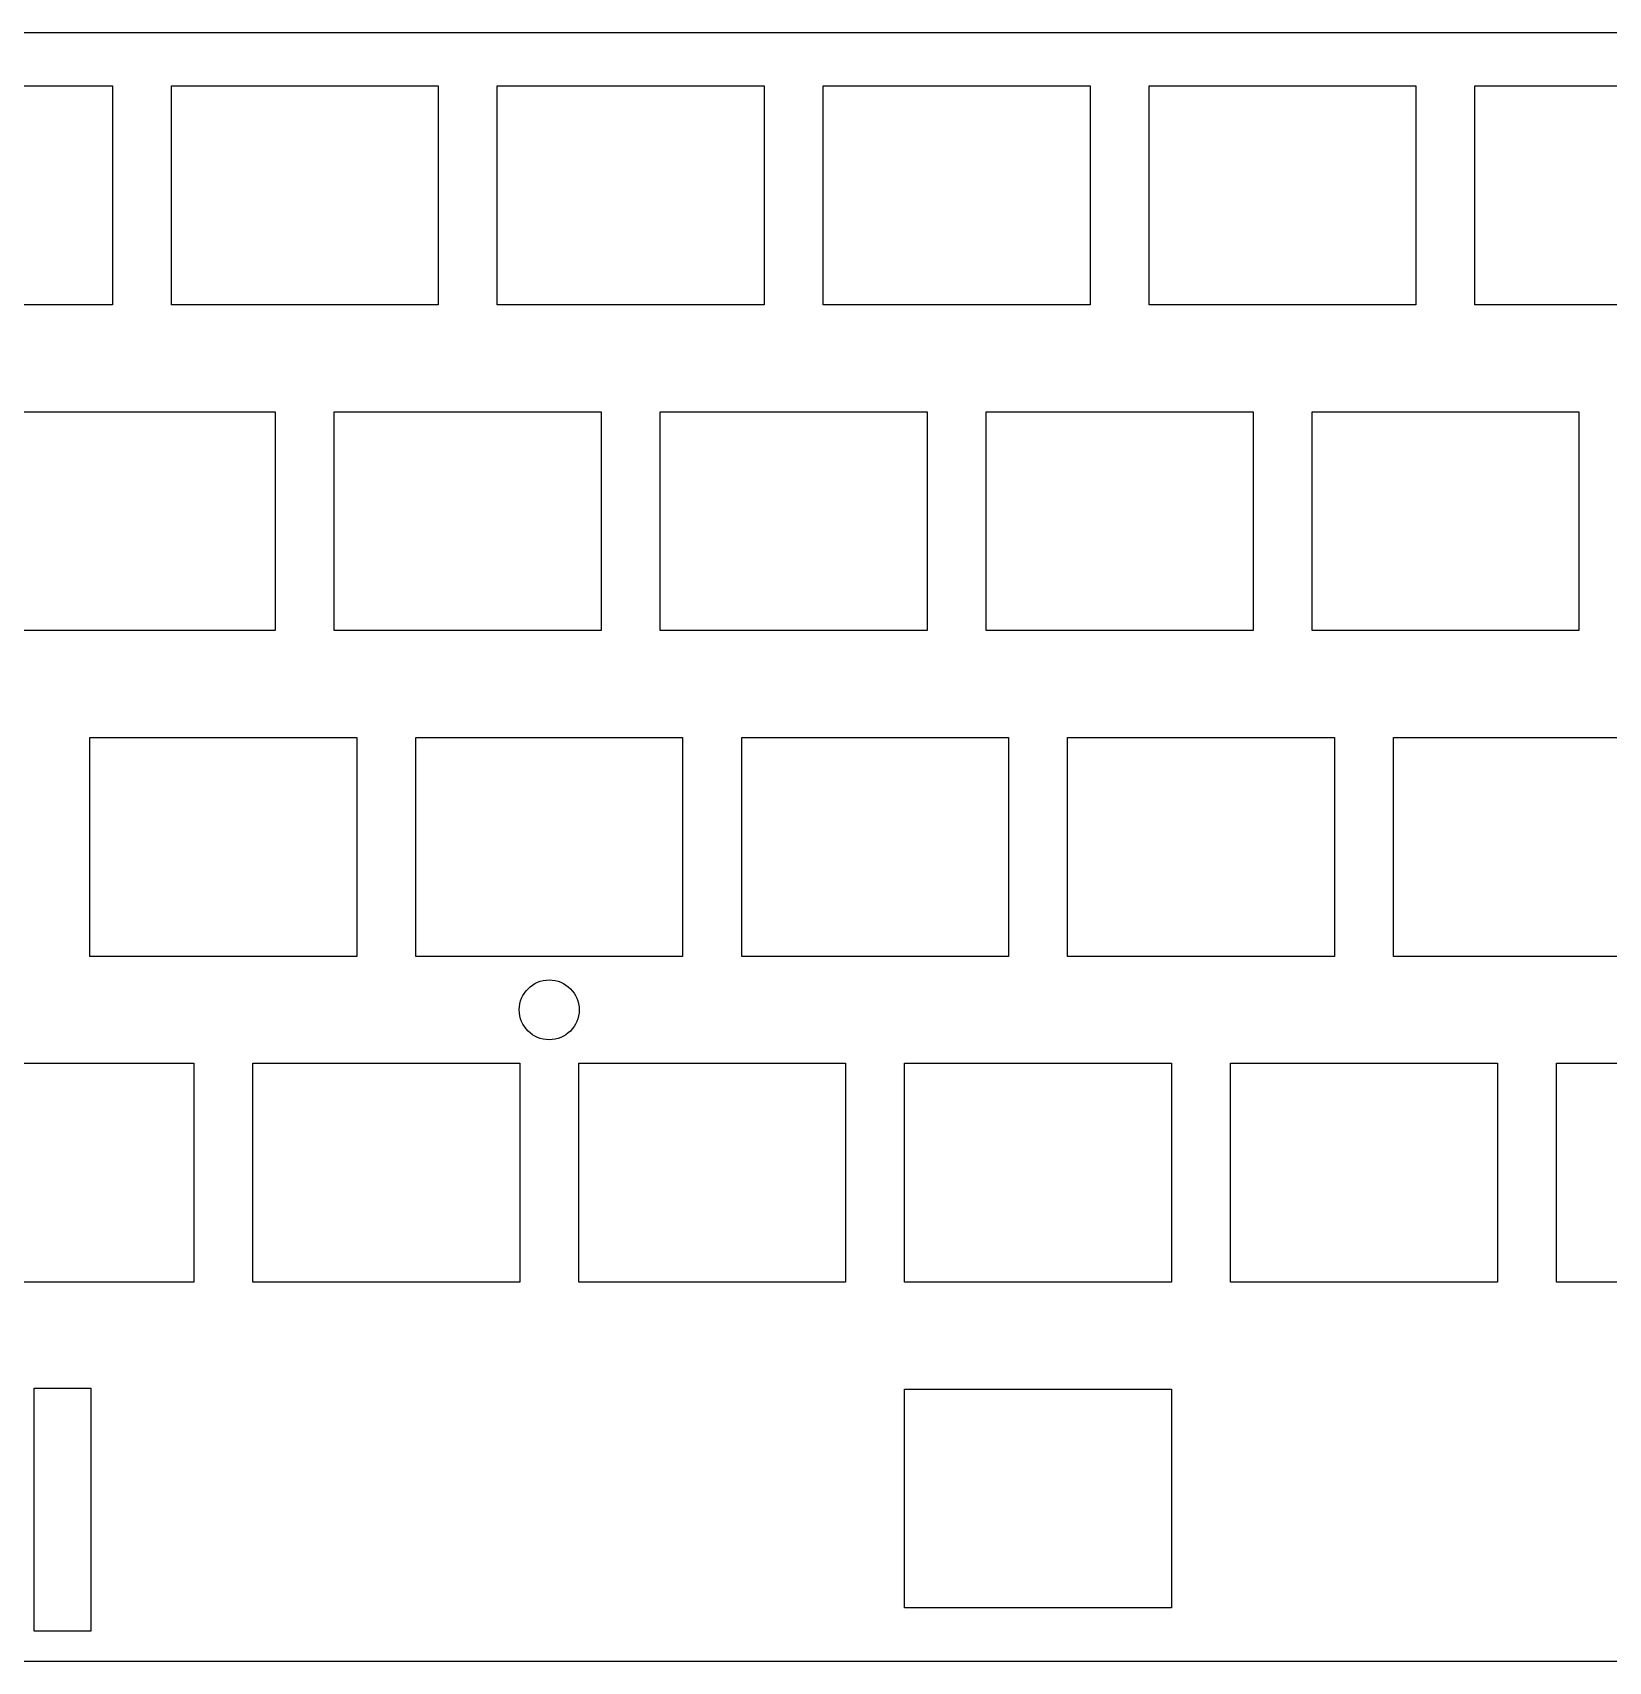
# Model space of a CAD drawing. Header units: inches. Extents: x 0 to 362, y 0 to 96.
# Drawn here: x 89 to 181.1, y 0.3 to 95.5 of the extents above; entities that cross this region are included whole.
import ezdxf

# ---------------------------------------------------------------- set-up
doc = ezdxf.new("R2010")
doc.units = ezdxf.units.IN
doc.header["$MEASUREMENT"] = 0

msp = doc.modelspace()

# ---------------------------------------------------------------- linework, layer by layer
at = {"color": 7, "linetype": 'Continuous'}
for p, q in [((0.09508, 95.5075), (362.045, 95.5075)), ((78.0189, 92.3837), (93.6184, 92.3837)), ((93.6184, 92.3837), (93.6184, 79.5831)), ((97.0689, 92.3837), (112.668, 92.3837)), ((97.0689, 79.5831), (97.0689, 92.3837)), ((112.668, 92.3837), (112.668, 79.5831)), ((116.119, 92.3837), (131.72, 92.3837)), ((116.119, 79.5831), (116.119, 92.3837)), ((131.72, 92.3837), (131.72, 79.5831)), ((135.169, 92.3837), (150.77, 92.3837)), ((135.169, 79.5831), (135.169, 92.3837)), ((150.77, 92.3837), (150.77, 79.5831)), ((154.219, 92.3837), (169.82, 92.3837)), ((154.219, 79.5831), (154.219, 92.3837)), ((169.82, 92.3837), (169.82, 79.5831)), ((173.269, 92.3837), (188.87, 92.3837)), ((173.269, 79.5831), (173.269, 92.3837)), ((93.6184, 79.5831), (78.0189, 79.5831)), ((112.668, 79.5831), (97.0689, 79.5831)), ((131.72, 79.5831), (116.119, 79.5831)), ((150.77, 79.5831), (135.169, 79.5831)), ((169.82, 79.5831), (154.219, 79.5831)), ((188.87, 79.5831), (173.269, 79.5831)), ((87.5439, 73.3337), (103.145, 73.3337)), ((103.145, 73.3337), (103.145, 60.5331)), ((106.594, 73.3337), (122.195, 73.3337)), ((106.594, 60.5331), (106.594, 73.3337)), ((122.195, 73.3337), (122.195, 60.5331)), ((125.644, 73.3337), (141.245, 73.3337)), ((125.644, 60.5331), (125.644, 73.3337)), ((141.245, 73.3337), (141.245, 60.5331)), ((144.694, 73.3337), (160.295, 73.3337)), ((144.694, 60.5331), (144.694, 73.3337)), ((160.295, 73.3337), (160.295, 60.5331)), ((163.744, 73.3337), (179.345, 73.3337)), ((163.744, 60.5331), (163.744, 73.3337)), ((179.345, 73.3337), (179.345, 60.5331)), ((103.145, 60.5331), (87.5439, 60.5331)), ((122.195, 60.5331), (106.594, 60.5331)), ((141.245, 60.5331), (125.644, 60.5331)), ((160.295, 60.5331), (144.694, 60.5331)), ((179.345, 60.5331), (163.744, 60.5331)), ((92.3064, 54.2837), (107.906, 54.2837)), ((92.3064, 41.4831), (92.3064, 54.2837)), ((107.906, 54.2837), (107.906, 41.4831)), ((111.356, 54.2837), (126.956, 54.2837)), ((111.356, 41.4831), (111.356, 54.2837)), ((126.956, 54.2837), (126.956, 41.4831)), ((130.406, 54.2837), (146.006, 54.2837)), ((130.406, 41.4831), (130.406, 54.2837)), ((146.006, 54.2837), (146.006, 41.4831)), ((149.456, 54.2837), (165.056, 54.2837)), ((149.456, 41.4831), (149.456, 54.2837)), ((165.056, 54.2837), (165.056, 41.4831)), ((168.506, 54.2837), (184.106, 54.2837)), ((168.506, 41.4831), (168.506, 54.2837)), ((107.906, 41.4831), (92.3064, 41.4831)), ((126.956, 41.4831), (111.356, 41.4831)), ((146.006, 41.4831), (130.406, 41.4831)), ((165.056, 41.4831), (149.456, 41.4831)), ((184.106, 41.4831), (168.506, 41.4831)), ((82.7814, 35.2337), (98.3809, 35.2337)), ((98.3809, 35.2337), (98.3809, 22.4331)), ((101.831, 35.2337), (117.431, 35.2337)), ((101.831, 22.4331), (101.831, 35.2337)), ((117.431, 35.2337), (117.431, 22.4331)), ((120.881, 35.2337), (136.481, 35.2337)), ((120.881, 22.4331), (120.881, 35.2337)), ((136.481, 35.2337), (136.481, 22.4331)), ((139.931, 35.2337), (155.531, 35.2337)), ((139.931, 22.4331), (139.931, 35.2337)), ((155.531, 35.2337), (155.531, 22.4331)), ((158.981, 35.2337), (174.581, 35.2337)), ((158.981, 22.4331), (158.981, 35.2337)), ((174.581, 35.2337), (174.581, 22.4331)), ((178.031, 35.2337), (193.631, 35.2337)), ((178.031, 22.4331), (178.031, 35.2337)), ((98.3809, 22.4331), (82.7814, 22.4331)), ((117.431, 22.4331), (101.831, 22.4331)), ((136.481, 22.4331), (120.881, 22.4331)), ((155.531, 22.4331), (139.931, 22.4331)), ((174.581, 22.4331), (158.981, 22.4331)), ((193.631, 22.4331), (178.031, 22.4331)), ((89.057, 16.2347), (92.3562, 16.2347)), ((89.057, 2.03261), (89.057, 16.2347)), ((92.3562, 16.2347), (92.3562, 2.03261)), ((139.931, 16.1837), (155.531, 16.1837)), ((139.931, 3.38308), (139.931, 16.1837)), ((155.531, 16.1837), (155.531, 3.38308)), ((155.531, 3.38308), (139.931, 3.38308)), ((92.3562, 2.03261), (89.057, 2.03261)), ((362.045, 0.25769), (0.09508, 0.25769))]:
    msp.add_line(p, q, dxfattribs=at)
msp.add_circle((119.156, 38.3584), 1.75, dxfattribs=at)

doc.saveas('drawing.dxf')
